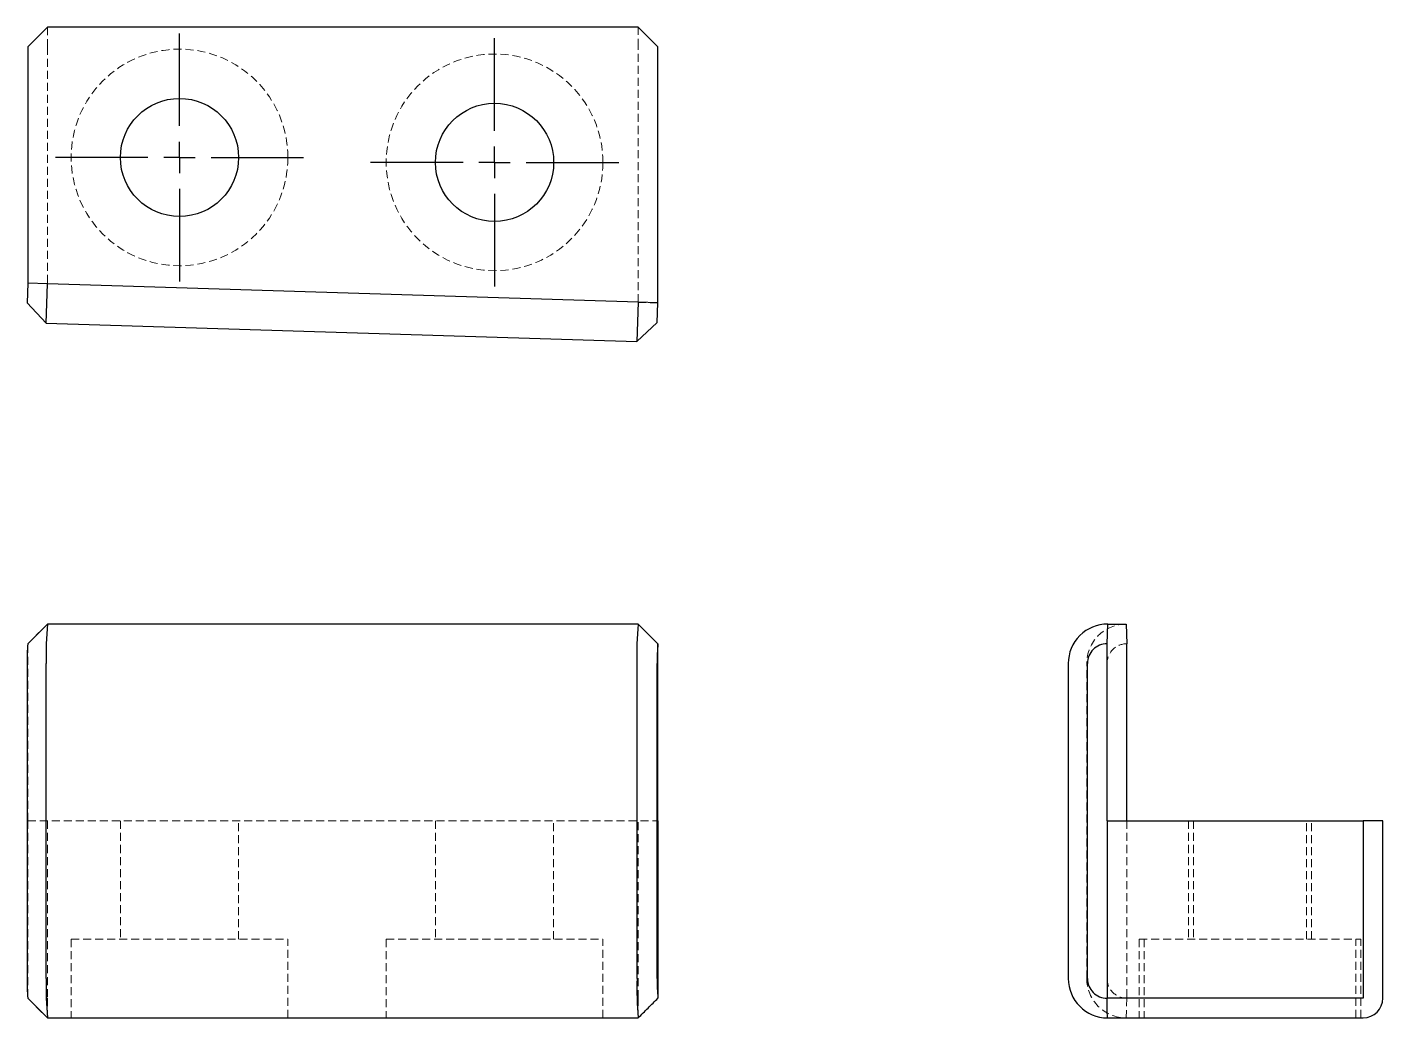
# Model space of a CAD drawing. Header units: millimetres. Extents: x 33 to 248, y 26 to 183.
import ezdxf

# ---------------------------------------------------------------- set-up
doc = ezdxf.new("R2010")
doc.units = ezdxf.units.MM
doc.linetypes.add('HIDDEN', pattern=[1.905, 1.27, -0.635])
doc.layers.add('10', color=7, linetype='Continuous')

# ---------------------------------------------------------------- blocks, each defined once
blk = doc.blocks.new('SW_CENTERMARKSYMBOL_0')
at = {"layer": '10', "color": 0}
for p, q in [((0, 5), (0, 19.68)), ((0, 0), (0, 2.5)), ((-5, 0), (-19.68, 0)), ((0, 0), (-2.5, 0)), ((0, 0), (0, -2.5)), ((0, 0), (2.5, 0)), ((5, 0), (19.68, 0)), ((0, -5), (0, -19.68))]:
    blk.add_line(p, q, dxfattribs=at)
blk = doc.blocks.new('SW_CENTERMARKSYMBOL_1')
at = {"layer": '10', "color": 0}
for p, q in [((0, 5), (0, 19.68)), ((0, 0), (0, 2.5)), ((-5, 0), (-19.68, 0)), ((0, 0), (-2.5, 0)), ((0, 0), (0, -2.5)), ((0, 0), (2.5, 0)), ((5, 0), (19.68, 0)), ((0, -5), (0, -19.68))]:
    blk.add_line(p, q, dxfattribs=at)

msp = doc.modelspace()

# ---------------------------------------------------------------- linework, layer by layer
at = {"color": 7, "linetype": 'Continuous', "lineweight": 25}
for p, q in [((33.1, 179.81), (36.22, 182.94)), ((129.88, 182.94), (36.22, 182.94)), ((129.88, 182.94), (133, 179.81)), ((33.1, 179.81), (33.1, 142.33)), ((133, 139.21), (133, 179.81)), ((33.1, 142.33), (33, 139.21)), ((36.22, 142.23), (33.1, 142.33)), ((36.02, 135.99), (36.22, 142.23)), ((129.88, 139.31), (36.22, 142.23)), ((33, 139.21), (36.02, 135.99)), ((129.88, 139.31), (129.68, 133.06)), ((133, 139.21), (129.88, 139.31)), ((132.9, 136.09), (133, 139.21)), ((36.02, 135.99), (129.68, 133.06)), ((132.9, 136.09), (129.68, 133.06)), ((36.21, 88.24), (33.09, 85.12)), ((129.88, 88.24), (36.22, 88.24)), ((133, 85.12), (129.88, 88.24)), ((204.21, 85.12), (204.31, 88.24)), ((204.31, 88.24), (207.23, 88.24)), ((207.23, 88.24), (207.33, 85.12)), ((133, 57.01), (133, 85.12)), ((204.21, 57.01), (204.21, 85.12)), ((207.33, 57.01), (207.33, 85.12)), ((33, 82), (33, 32.02)), ((36.02, 32.02), (36.02, 82)), ((129.68, 82), (129.68, 32.02)), ((132.9, 32.02), (132.9, 82)), ((198.06, 82), (198.06, 32.02)), ((201.09, 32.02), (201.09, 82)), ((133, 57.01), (133, 28.9)), ((204.21, 57.01), (204.21, 28.9)), ((204.21, 57.01), (244.81, 57.01)), ((244.81, 57.01), (244.81, 28.9)), ((247.94, 57.01), (244.81, 57.01)), ((247.94, 28.9), (247.94, 57.01)), ((33.09, 28.9), (36.21, 25.78)), ((204.31, 28.9), (204.21, 28.9)), ((244.81, 28.9), (204.31, 28.9)), ((36.22, 25.77), (129.88, 25.77)), ((204.31, 25.77), (244.81, 25.77))]:
    msp.add_line(p, q, dxfattribs=at)
at = {"color": 7, "linetype": 'HIDDEN', "lineweight": 18}
for p, q in [((36.22, 182.94), (36.22, 179.81)), ((129.88, 179.81), (129.88, 182.94)), ((36.22, 179.81), (36.22, 142.23)), ((129.88, 139.31), (129.88, 179.81)), ((36.22, 88.24), (33.1, 85.12)), ((33.1, 85.12), (33.09, 85.12)), ((33.1, 57.01), (33.1, 85.12)), ((200.99, 32.02), (200.99, 82)), ((204.21, 82), (204.21, 32.02)), ((33.1, 57.01), (133, 57.01)), ((33.1, 57.01), (33.1, 28.9)), ((36.22, 57.01), (36.22, 28.9)), ((47.78, 57.01), (47.78, 38.27)), ((66.52, 38.27), (66.52, 57.01)), ((97.73, 57.01), (97.73, 38.27)), ((116.47, 38.27), (116.47, 57.01)), ((129.88, 28.9), (129.88, 57.01)), ((207.33, 57.01), (207.33, 28.9)), ((217.11, 57.01), (217.11, 38.27)), ((217.89, 57.01), (217.89, 38.27)), ((235.85, 38.27), (235.85, 57.01)), ((236.63, 38.27), (236.63, 57.01)), ((39.97, 38.27), (74.33, 38.27)), ((39.97, 38.27), (39.97, 25.77)), ((74.33, 25.77), (74.33, 38.27)), ((89.92, 38.27), (124.28, 38.27)), ((89.92, 38.27), (89.92, 25.77)), ((124.28, 25.77), (124.28, 38.27)), ((209.3, 38.27), (226.48, 38.27)), ((209.3, 38.27), (209.3, 25.77)), ((210.08, 38.27), (210.08, 25.77)), ((226.48, 38.27), (243.66, 38.27)), ((243.66, 38.27), (244.44, 38.27)), ((243.66, 25.77), (243.66, 38.27)), ((244.44, 25.77), (244.44, 38.27)), ((33.09, 28.9), (33.1, 28.9)), ((33.1, 28.9), (36.22, 25.77)), ((36.22, 28.9), (36.22, 25.77)), ((129.88, 25.77), (129.88, 28.9)), ((207.33, 28.9), (207.23, 25.77))]:
    msp.add_line(p, q, dxfattribs=at)
for centre in [(57.15, 162.26), (107.1, 161.48)]:
    msp.add_circle(centre, 17.18, dxfattribs=at)
at = {"color": 7, "linetype": 'Continuous', "lineweight": 25}
for centre in [(57.15, 162.26), (107.1, 161.48)]:
    msp.add_circle(centre, 9.37, dxfattribs=at)
for centre, radius, start, end in [((86.15, 83.56), 50.15, 174.6372, 181.7829), ((179.8, 83.56), 50.15, 174.6372, 181.7829), ((204.31, 82), 6.25, 90.014, 180.014), ((59.37, 82.76), 26.38, 174.8719, 181.6585), ((157.96, 82.78), 25.07, 174.6372, 181.7829), ((204.21, 82), 3.12, 90.014, 180.014), ((59.37, 31.26), 26.38, 178.3415, 185.1281), ((86.15, 30.46), 50.15, 178.2171, 185.3628), ((180.72, 30.48), 51.06, 178.2674, 185.2846), ((157.96, 31.24), 25.07, 178.2171, 185.3628), ((204.31, 32.02), 6.25, 179.9862, 269.538), ((204.21, 32.02), 3.12, 179.986, 269.986), ((244.81, 28.9), 3.12, 270, 0)]:
    msp.add_arc(centre, radius, start, end, dxfattribs=at)
at = {"color": 7, "linetype": 'HIDDEN', "lineweight": 18}
for centre, radius, start, end in [((207.24, 82), 6.25, 90.014, 180.014), ((207.33, 82), 3.12, 90.014, 180.014), ((207.24, 32.02), 6.25, 179.986, 269.986), ((207.33, 32.02), 3.12, 179.986, 269.986)]:
    msp.add_arc(centre, radius, start, end, dxfattribs=at)
msp.add_open_spline([(129.88, 139.26), (130.41, 139.25), (130.91, 139.24), (131.44, 139.23), (131.96, 139.22), (132.5, 139.21), (133, 139.21)], degree=3, knots=[-0.0684888, -0.0684888, -0.0684888, -0.0684888, -0.03405096, -0.03405096, -0.03405096, 0, 0, 0, 0], dxfattribs=at)
at = {"color": 7, "linetype": 'Continuous', "lineweight": 25}
for points, knots in [([(129.88, 25.77), (130.41, 26.31), (130.91, 26.81), (131.44, 27.34), (131.96, 27.86), (132.5, 28.4), (133, 28.9)], [-0.0684888, -0.0684888, -0.0684888, -0.0684888, -0.03405096, -0.03405096, -0.03405096, 0, 0, 0, 0]), ([(204.26, 25.77), (204.25, 26.31), (204.24, 26.81), (204.23, 27.34), (204.22, 27.86), (204.21, 28.4), (204.21, 28.9)], [-0.0684888, -0.0684888, -0.0684888, -0.0684888, -0.03405096, -0.03405096, -0.03405096, 0, 0, 0, 0]), ([(129.88, 25.77), (129.88, 25.77), (129.88, 25.77), (129.88, 25.77), (129.88, 25.77), (129.88, 25.77), (129.88, 25.77)], [0.0007812262, 0.0007812262, 0.0007812262, 0.0007812262, 0.0007816317, 0.0007816317, 0.0007816317, 0.0015632635, 0.0015632635, 0.0015632635, 0.0015632635]), ([(204.26, 25.77), (204.26, 25.77), (204.26, 25.77), (204.26, 25.77), (204.27, 25.77), (204.29, 25.77), (204.31, 25.77)], [0.0007812262, 0.0007812262, 0.0007812262, 0.0007812262, 0.0007816317, 0.0007816317, 0.0007816317, 0.0015632635, 0.0015632635, 0.0015632635, 0.0015632635])]:
    msp.add_open_spline(points, degree=3, knots=knots, dxfattribs=at)

# ---------------------------------------------------------------- block references
at = {"layer": '10'}
for name, p in [('SW_CENTERMARKSYMBOL_1', (57.15, 162.26)), ('SW_CENTERMARKSYMBOL_0', (107.1, 161.48))]:
    msp.add_blockref(name, p, dxfattribs=at)

doc.saveas('drawing.dxf')
